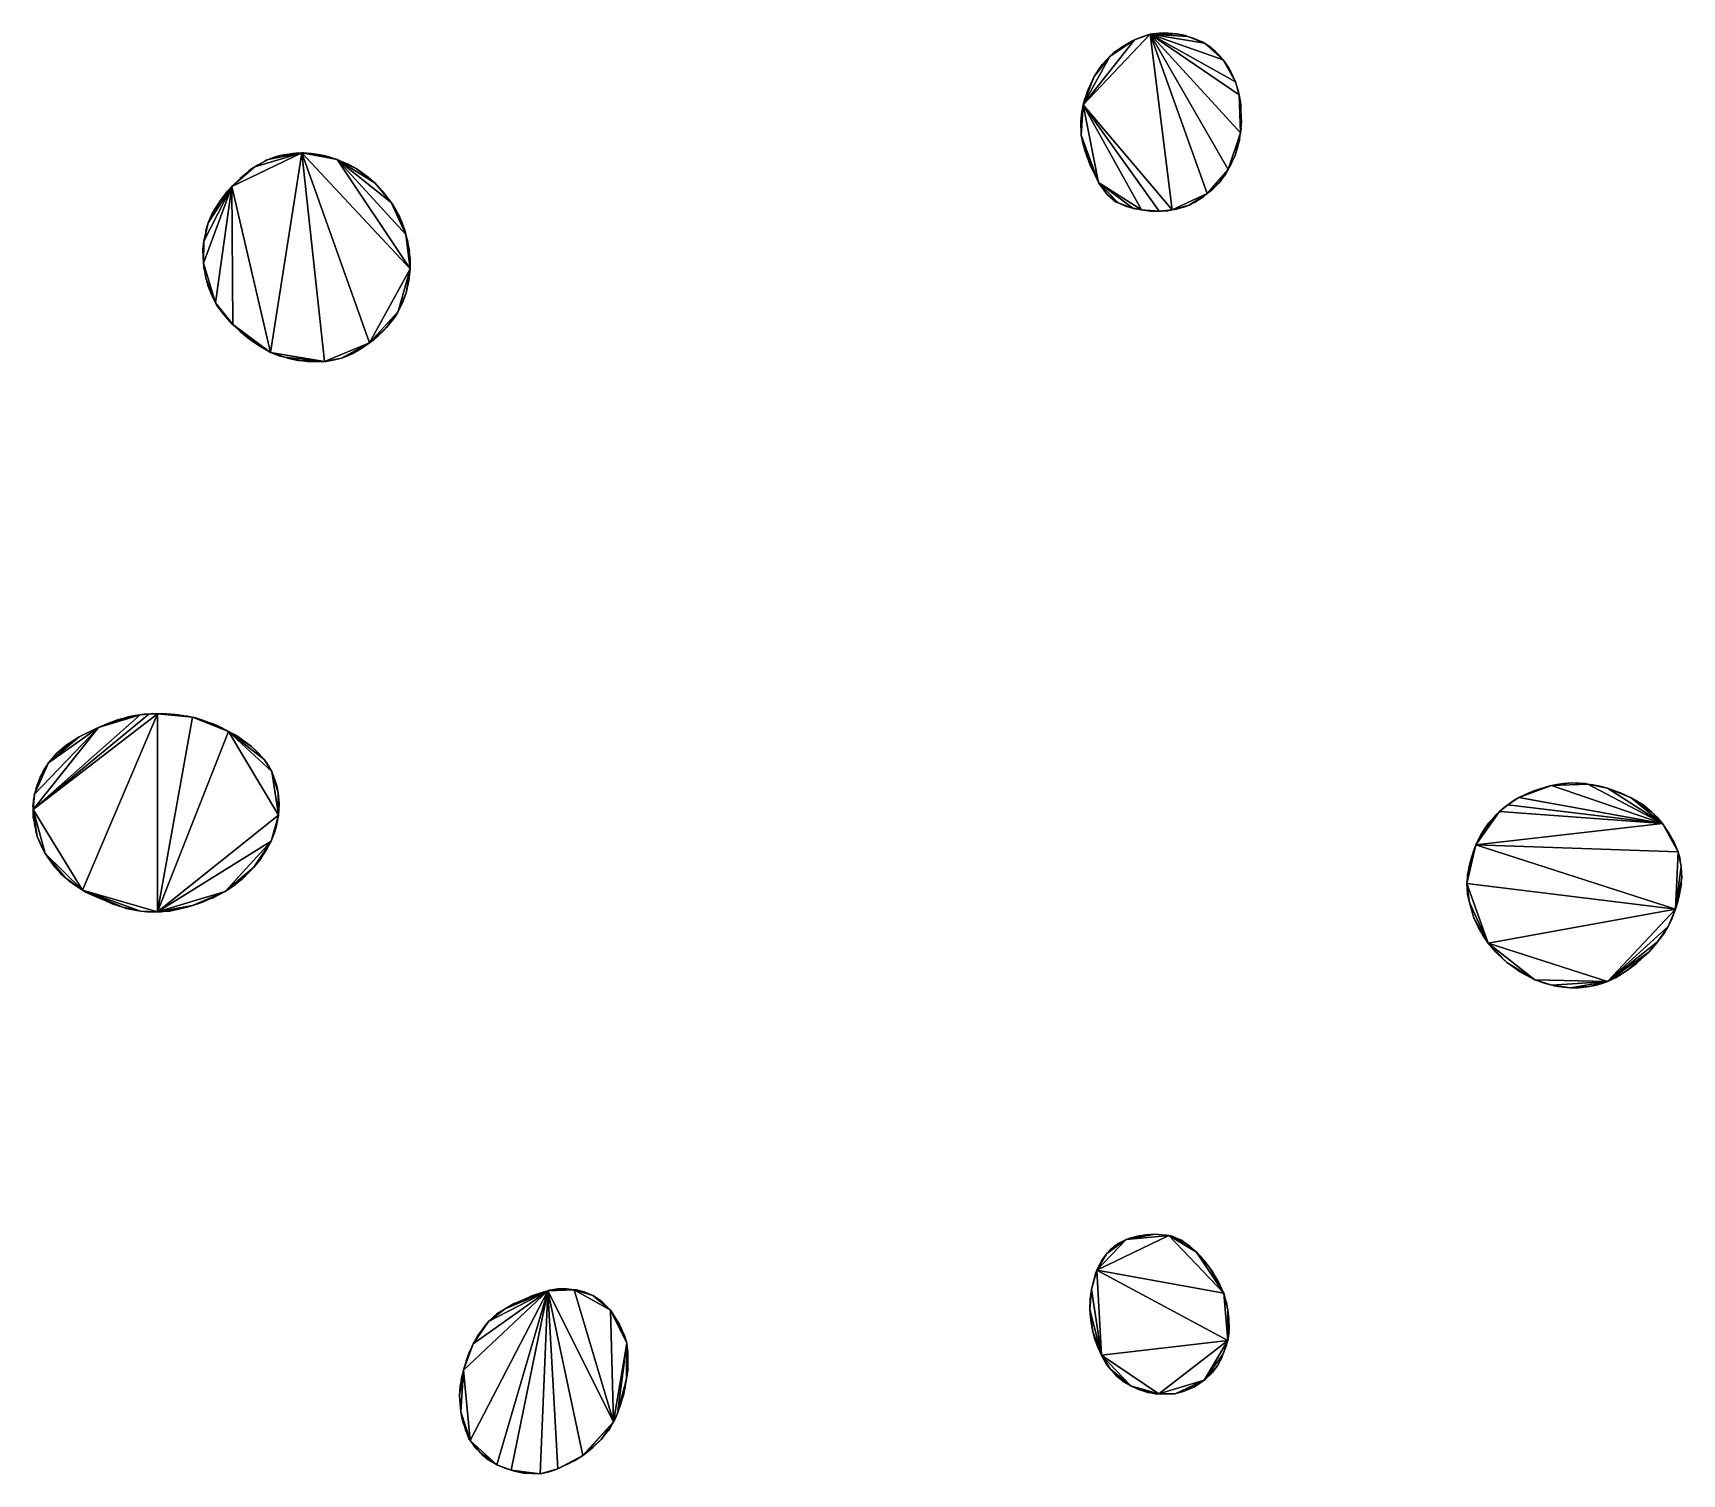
# Model space of a CAD drawing. Extents: x -68 to 80, y -63 to 66.
import ezdxf

# ---------------------------------------------------------------- set-up
doc = ezdxf.new("R2010")
doc.units = 0

msp = doc.modelspace()

# ---------------------------------------------------------------- linework, layer by layer
for points in [[(31.93, 65.78, 144), (30.5, 65.28, 144), (25.9, 59.44, 144)], [(31.93, 65.78, 144), (25.9, 59.44, 144), (33.91, 50.01, 144)], [(30.5, 65.28, 144), (28.31, 63.79, 144), (25.9, 59.44, 144)], [(30.5, 65.28, 144), (29.78, 64.86, 144), (28.31, 63.79, 144)], [(30.5, 65.28, 144), (30.32, 65.2, 144), (29.78, 64.86, 144)], [(31.93, 65.78, 144), (31.84, 65.76, 144), (30.5, 65.28, 144)], [(31.84, 65.76, 144), (31.12, 65.53, 144), (30.5, 65.28, 144)], [(31.93, 65.78, 144), (31.89, 65.77, 144), (31.84, 65.76, 144)], [(32.8, 65.89, 144), (32.72, 65.88, 144), (31.93, 65.78, 144)], [(34.28, 65.83, 144), (32.8, 65.89, 144), (31.93, 65.78, 144)], [(35.29, 65.59, 144), (34.28, 65.83, 144), (31.93, 65.78, 144)], [(36.8, 64.98, 144), (35.29, 65.59, 144), (31.93, 65.78, 144)], [(31.93, 65.78, 144), (33.91, 50.01, 144), (37.04, 51.48, 144)], [(38.47, 63.49, 144), (36.8, 64.98, 144), (31.93, 65.78, 144)], [(39.58, 61.5, 144), (38.47, 63.49, 144), (31.93, 65.78, 144)], [(31.93, 65.78, 144), (37.04, 51.48, 144), (38.93, 53.64, 144)], [(39.9, 60.34, 144), (39.58, 61.5, 144), (31.93, 65.78, 144)], [(31.93, 65.78, 144), (38.93, 53.64, 144), (40.04, 56.93, 144)], [(40.04, 56.93, 144), (39.9, 60.34, 144), (31.93, 65.78, 144)], [(34.28, 65.83, 144), (33.17, 65.9, 144), (32.8, 65.89, 144)], [(35.08, 65.66, 144), (34.3, 65.83, 144), (34.28, 65.83, 144)], [(35.29, 65.59, 144), (35.08, 65.66, 144), (34.28, 65.83, 144)], [(36.64, 65.07, 144), (35.78, 65.44, 144), (35.29, 65.59, 144)], [(36.8, 64.98, 144), (36.64, 65.07, 144), (35.29, 65.59, 144)], [(28.31, 63.79, 144), (26.89, 61.99, 144), (25.9, 59.44, 144)], [(28.31, 63.79, 144), (27.62, 63.07, 144), (26.89, 61.99, 144)], [(28.31, 63.79, 144), (27.99, 63.49, 144), (27.62, 63.07, 144)], [(29.78, 64.86, 144), (29.46, 64.67, 144), (28.31, 63.79, 144)], [(29.46, 64.67, 144), (28.67, 64.14, 144), (28.31, 63.79, 144)], [(37.74, 64.28, 144), (37.4, 64.58, 144), (36.8, 64.98, 144)], [(38.47, 63.49, 144), (37.74, 64.28, 144), (36.8, 64.98, 144)], [(38.47, 63.49, 144), (38.16, 63.86, 144), (37.74, 64.28, 144)], [(27.62, 63.07, 144), (27.16, 62.43, 144), (26.89, 61.99, 144)], [(39, 62.7, 144), (38.9, 62.88, 144), (38.47, 63.49, 144)], [(39.12, 62.46, 144), (39, 62.7, 144), (38.47, 63.49, 144)], [(39.58, 61.5, 144), (39.12, 62.46, 144), (38.47, 63.49, 144)], [(39.58, 61.5, 144), (39.4, 61.91, 144), (39.12, 62.46, 144)], [(26.89, 61.99, 144), (26.28, 60.67, 144), (25.9, 59.44, 144)], [(26.89, 61.99, 144), (26.33, 60.78, 144), (26.28, 60.67, 144)], [(39.85, 60.63, 144), (39.65, 61.29, 144), (39.58, 61.5, 144)], [(39.9, 60.34, 144), (39.85, 60.63, 144), (39.58, 61.5, 144)], [(25.9, 59.44, 144), (25.78, 58.81, 144), (25.71, 57.98, 144)], [(25.9, 59.44, 144), (25.71, 57.98, 144), (25.74, 56.72, 144)], [(25.9, 59.44, 144), (25.74, 56.72, 144), (27.28, 52.47, 144)], [(25.9, 59.44, 144), (25.83, 59.14, 144), (25.78, 58.81, 144)], [(26.28, 60.67, 144), (26.17, 60.3, 144), (25.9, 59.44, 144)], [(26.17, 60.3, 144), (26.07, 60.02, 144), (25.9, 59.44, 144)], [(26.07, 60.02, 144), (25.93, 59.55, 144), (25.9, 59.44, 144)], [(25.9, 59.44, 144), (27.28, 52.47, 144), (31.15, 50.02, 144)], [(25.9, 59.44, 144), (31.15, 50.02, 144), (32.73, 49.92, 144)], [(25.9, 59.44, 144), (32.73, 49.92, 144), (33.91, 50.01, 144)], [(26.28, 60.67, 144), (26.24, 60.52, 144), (26.17, 60.3, 144)], [(40.08, 59.31, 144), (39.98, 59.98, 144), (39.9, 60.34, 144)], [(40.13, 57.99, 144), (40.08, 59.31, 144), (39.9, 60.34, 144)], [(40.04, 56.93, 144), (40.13, 57.99, 144), (39.9, 60.34, 144)], [(25.71, 57.98, 144), (25.69, 57.52, 144), (25.72, 57.01, 144)], [(25.78, 58.81, 144), (25.7, 58.17, 144), (25.71, 57.98, 144)], [(25.71, 57.98, 144), (25.72, 57.01, 144), (25.74, 56.72, 144)], [(40.04, 56.93, 144), (40.1, 57.34, 144), (40.13, 57.99, 144)], [(25.72, 57.01, 144), (25.72, 56.87, 144), (25.74, 56.72, 144)], [(25.74, 56.72, 144), (25.8, 56.4, 144), (25.9, 55.95, 144)], [(25.74, 56.72, 144), (25.9, 55.95, 144), (25.91, 55.91, 144)], [(25.74, 56.72, 144), (25.91, 55.91, 144), (27.28, 52.47, 144)], [(38.93, 53.64, 144), (39.55, 54.9, 144), (40.04, 56.93, 144)], [(39.55, 54.9, 144), (39.97, 56.4, 144), (40.04, 56.93, 144)], [(39.55, 54.9, 144), (39.79, 55.62, 144), (39.97, 56.4, 144)], [(40.04, 56.93, 144), (40.08, 57.19, 144), (40.1, 57.34, 144)], [(-44.22, 55.13, 144), (-48.45, 53.89, 144), (-50.53, 52.12, 144)], [(-47.05, 37.23, 144), (-44.22, 55.13, 144), (-50.53, 52.12, 144)], [(-44.22, 55.13, 144), (-47.25, 54.54, 144), (-48.45, 53.89, 144)], [(-44.22, 55.13, 144), (-46.18, 54.89, 144), (-47.25, 54.54, 144)], [(-46.18, 54.89, 144), (-46.64, 54.77, 144), (-47.25, 54.54, 144)], [(-47.05, 37.23, 144), (-42.2, 36.4, 144), (-44.22, 55.13, 144)], [(-44.22, 55.13, 144), (-45.4, 55.01, 144), (-46.18, 54.89, 144)], [(-45.4, 55.01, 144), (-45.83, 54.97, 144), (-46.18, 54.89, 144)], [(-44.22, 55.13, 144), (-45.03, 55.08, 144), (-45.4, 55.01, 144)], [(-44.22, 55.13, 144), (-44.78, 55.1, 144), (-45.03, 55.08, 144)], [(-43.78, 55.11, 144), (-44.08, 55.13, 144), (-44.22, 55.13, 144)], [(-41.05, 54.53, 144), (-43.78, 55.11, 144), (-44.22, 55.13, 144)], [(-34.5, 44.73, 144), (-41.05, 54.53, 144), (-44.22, 55.13, 144)], [(-38.15, 38.09, 144), (-34.5, 44.73, 144), (-44.22, 55.13, 144)], [(-42.2, 36.4, 144), (-38.15, 38.09, 144), (-44.22, 55.13, 144)], [(-43.2, 55.04, 144), (-43.4, 55.08, 144), (-43.78, 55.11, 144)], [(-41.05, 54.53, 144), (-43.2, 55.04, 144), (-43.78, 55.11, 144)], [(-41.05, 54.53, 144), (-42.58, 54.96, 144), (-43.2, 55.04, 144)], [(-41.05, 54.53, 144), (-42.11, 54.86, 144), (-42.58, 54.96, 144)], [(-41.05, 54.53, 144), (-41.75, 54.76, 144), (-42.11, 54.86, 144)], [(25.9, 55.95, 144), (25.9, 55.93, 144), (25.91, 55.91, 144)], [(25.91, 55.91, 144), (26.01, 55.49, 144), (26.12, 55.17, 144)], [(25.91, 55.91, 144), (26.12, 55.17, 144), (26.22, 54.83, 144)], [(25.91, 55.91, 144), (26.22, 54.83, 144), (27.28, 52.47, 144)], [(26.22, 54.83, 144), (26.22, 54.82, 144), (26.22, 54.81, 144)], [(26.22, 54.83, 144), (26.22, 54.81, 144), (27.28, 52.47, 144)], [(26.22, 54.81, 144), (26.54, 53.98, 144), (27.28, 52.47, 144)], [(38.93, 53.64, 144), (39.5, 54.8, 144), (39.55, 54.9, 144)], [(38.93, 53.64, 144), (39.17, 54.02, 144), (39.5, 54.8, 144)], [(39.5, 54.8, 144), (39.52, 54.83, 144), (39.55, 54.9, 144)], [(-48.45, 53.89, 144), (-49.32, 53.22, 144), (-50.53, 52.12, 144)], [(-48.45, 53.89, 144), (-48.99, 53.53, 144), (-49.32, 53.22, 144)], [(-48.45, 53.89, 144), (-48.75, 53.7, 144), (-48.99, 53.53, 144)], [(-47.25, 54.54, 144), (-47.6, 54.37, 144), (-48.45, 53.89, 144)], [(-47.6, 54.37, 144), (-48.21, 54.04, 144), (-48.45, 53.89, 144)], [(-47.25, 54.54, 144), (-47.43, 54.47, 144), (-47.6, 54.37, 144)], [(-39.37, 53.73, 144), (-41.03, 54.52, 144), (-41.05, 54.53, 144)], [(-37.65, 52.41, 144), (-39.37, 53.73, 144), (-41.05, 54.53, 144)], [(-36.21, 50.69, 144), (-37.65, 52.41, 144), (-41.05, 54.53, 144)], [(-34.89, 47.81, 144), (-36.21, 50.69, 144), (-41.05, 54.53, 144)], [(-34.5, 44.73, 144), (-34.89, 47.81, 144), (-41.05, 54.53, 144)], [(-39.37, 53.73, 144), (-40.07, 54.13, 144), (-41.03, 54.52, 144)], [(-38.39, 53.06, 144), (-39.34, 53.71, 144), (-39.37, 53.73, 144)], [(-37.65, 52.41, 144), (-38.39, 53.06, 144), (-39.37, 53.73, 144)], [(37.04, 51.48, 144), (38.23, 52.6, 144), (38.93, 53.64, 144)], [(38.23, 52.6, 144), (38.74, 53.26, 144), (38.93, 53.64, 144)], [(-50.53, 52.12, 144), (-53.02, 47.22, 144), (-53.06, 45.23, 144)], [(-50.53, 52.12, 144), (-53.06, 45.23, 144), (-51.98, 41.67, 144)], [(-50.53, 52.12, 144), (-52.63, 48.87, 144), (-53.02, 47.22, 144)], [(-50.53, 52.12, 144), (-51.58, 50.83, 144), (-52.63, 48.87, 144)], [(-51.98, 41.67, 144), (-50.43, 39.73, 144), (-50.53, 52.12, 144)], [(-50.53, 52.12, 144), (-50.9, 51.69, 144), (-51.58, 50.83, 144)], [(-50.53, 52.12, 144), (-50.55, 52.1, 144), (-50.9, 51.69, 144)], [(-49.32, 53.22, 144), (-49.76, 52.84, 144), (-50.53, 52.12, 144)], [(-50.43, 39.73, 144), (-47.05, 37.23, 144), (-50.53, 52.12, 144)], [(-37.03, 51.73, 144), (-37.45, 52.2, 144), (-37.65, 52.41, 144)], [(-36.21, 50.69, 144), (-37.03, 51.73, 144), (-37.65, 52.41, 144)], [(27.28, 52.47, 144), (27.3, 52.44, 144), (27.32, 52.41, 144)], [(27.28, 52.47, 144), (27.32, 52.41, 144), (28.06, 51.4, 144)], [(27.28, 52.47, 144), (28.06, 51.4, 144), (29.05, 50.65, 144)], [(27.28, 52.47, 144), (29.05, 50.65, 144), (30.37, 50.16, 144)], [(27.28, 52.47, 144), (30.37, 50.16, 144), (31.15, 50.02, 144)], [(27.32, 52.41, 144), (27.83, 51.68, 144), (28.06, 51.4, 144)], [(37.04, 51.48, 144), (38.07, 52.43, 144), (38.23, 52.6, 144)], [(37.04, 51.48, 144), (37.57, 51.91, 144), (38.07, 52.43, 144)], [(37.04, 51.48, 144), (37.4, 51.77, 144), (37.57, 51.91, 144)], [(38.07, 52.43, 144), (38.14, 52.49, 144), (38.23, 52.6, 144)], [(-51.58, 50.83, 144), (-52.28, 49.7, 144), (-52.63, 48.87, 144)], [(-51.58, 50.83, 144), (-52.02, 50.16, 144), (-52.28, 49.7, 144)], [(-50.9, 51.69, 144), (-51.22, 51.29, 144), (-51.58, 50.83, 144)], [(-36.21, 50.69, 144), (-36.64, 51.26, 144), (-37.03, 51.73, 144)], [(-36.08, 50.49, 144), (-36.12, 50.56, 144), (-36.21, 50.69, 144)], [(-35.46, 49.44, 144), (-36.08, 50.49, 144), (-36.21, 50.69, 144)], [(-34.89, 47.81, 144), (-35.46, 49.44, 144), (-36.21, 50.69, 144)], [(-35.46, 49.44, 144), (-35.8, 50.05, 144), (-36.08, 50.49, 144)], [(28.06, 51.4, 144), (28.64, 50.9, 144), (28.82, 50.75, 144)], [(28.06, 51.4, 144), (28.82, 50.75, 144), (29.05, 50.65, 144)], [(29.05, 50.65, 144), (29.59, 50.41, 144), (29.81, 50.33, 144)], [(29.05, 50.65, 144), (29.81, 50.33, 144), (30.37, 50.16, 144)], [(33.91, 50.01, 144), (35.42, 50.44, 144), (37.04, 51.48, 144)], [(33.91, 50.01, 144), (34.46, 50.13, 144), (35.42, 50.44, 144)], [(34.46, 50.13, 144), (35.12, 50.31, 144), (35.42, 50.44, 144)], [(35.42, 50.44, 144), (36.32, 50.96, 144), (37.04, 51.48, 144)], [(35.42, 50.44, 144), (35.92, 50.7, 144), (36.32, 50.96, 144)], [(36.32, 50.96, 144), (36.73, 51.22, 144), (37.04, 51.48, 144)], [(-52.63, 48.87, 144), (-53.01, 47.27, 144), (-53.02, 47.22, 144)], [(-52.63, 48.87, 144), (-52.84, 48.21, 144), (-53.01, 47.27, 144)], [(-52.63, 48.87, 144), (-52.78, 48.42, 144), (-52.84, 48.21, 144)], [(-52.28, 49.7, 144), (-52.44, 49.37, 144), (-52.63, 48.87, 144)], [(-34.99, 48.21, 144), (-35.23, 48.88, 144), (-35.46, 49.44, 144)], [(-34.89, 47.81, 144), (-34.99, 48.21, 144), (-35.46, 49.44, 144)], [(30.37, 50.16, 144), (30.39, 50.15, 144), (31.05, 50.04, 144)], [(30.37, 50.16, 144), (31.05, 50.04, 144), (31.15, 50.02, 144)], [(31.15, 50.02, 144), (31.72, 49.94, 144), (31.94, 49.92, 144)], [(31.15, 50.02, 144), (31.94, 49.92, 144), (32.43, 49.91, 144)], [(31.15, 50.02, 144), (32.43, 49.91, 144), (32.73, 49.92, 144)], [(32.73, 49.92, 144), (33.52, 49.94, 144), (33.91, 50.01, 144)], [(32.73, 49.92, 144), (32.95, 49.92, 144), (33.52, 49.94, 144)], [(33.91, 50.01, 144), (34.32, 50.09, 144), (34.46, 50.13, 144)], [(-34.89, 47.81, 144), (-34.95, 48.07, 144), (-34.99, 48.21, 144)], [(-34.57, 46.35, 144), (-34.72, 47.27, 144), (-34.89, 47.81, 144)], [(-34.51, 45.66, 144), (-34.57, 46.35, 144), (-34.89, 47.81, 144)], [(-34.5, 45.53, 144), (-34.51, 45.66, 144), (-34.89, 47.81, 144)], [(-34.5, 44.73, 144), (-34.5, 45.53, 144), (-34.89, 47.81, 144)], [(-53.02, 47.22, 144), (-53.09, 46.65, 144), (-53.11, 46.46, 144)], [(-53.02, 47.22, 144), (-53.11, 46.46, 144), (-53.06, 45.23, 144)], [(-53.11, 46.46, 144), (-53.1, 45.92, 144), (-53.06, 45.23, 144)], [(-53.01, 47.27, 144), (-53.02, 47.24, 144), (-53.02, 47.22, 144)], [(-53.06, 45.23, 144), (-53.05, 44.86, 144), (-52.89, 44.11, 144)], [(-53.06, 45.23, 144), (-52.89, 44.11, 144), (-52.85, 43.9, 144)], [(-53.06, 45.23, 144), (-52.85, 43.9, 144), (-51.98, 41.67, 144)], [(-38.15, 38.09, 144), (-35.58, 40.91, 144), (-34.5, 44.73, 144)], [(-35.58, 40.91, 144), (-34.88, 42.59, 144), (-34.5, 44.73, 144)], [(-34.88, 42.59, 144), (-34.64, 43.69, 144), (-34.5, 44.73, 144)], [(-34.64, 43.69, 144), (-34.59, 44.05, 144), (-34.5, 44.73, 144)], [(-34.5, 45.53, 144), (-34.51, 45.63, 144), (-34.51, 45.66, 144)], [(-34.5, 44.73, 144), (-34.49, 44.85, 144), (-34.5, 45.53, 144)], [(-52.89, 44.11, 144), (-52.88, 44.05, 144), (-52.85, 43.9, 144)], [(-52.85, 43.9, 144), (-52.69, 43.25, 144), (-52.56, 42.94, 144)], [(-52.85, 43.9, 144), (-52.56, 42.94, 144), (-51.98, 41.67, 144)], [(-52.56, 42.94, 144), (-52.37, 42.44, 144), (-51.98, 41.67, 144)], [(-34.88, 42.59, 144), (-34.72, 43.25, 144), (-34.64, 43.69, 144)], [(-51.98, 41.67, 144), (-51.96, 41.63, 144), (-51.88, 41.5, 144)], [(-51.98, 41.67, 144), (-51.88, 41.5, 144), (-51.38, 40.8, 144)], [(-51.98, 41.67, 144), (-51.38, 40.8, 144), (-50.43, 39.73, 144)], [(-51.88, 41.5, 144), (-51.55, 41.01, 144), (-51.38, 40.8, 144)], [(-35.58, 40.91, 144), (-35.16, 41.76, 144), (-34.88, 42.59, 144)], [(-35.58, 40.91, 144), (-35.2, 41.69, 144), (-35.16, 41.76, 144)], [(-35.16, 41.76, 144), (-34.92, 42.43, 144), (-34.88, 42.59, 144)], [(-51.38, 40.8, 144), (-50.55, 39.84, 144), (-50.51, 39.8, 144)], [(-51.38, 40.8, 144), (-50.51, 39.8, 144), (-50.43, 39.73, 144)], [(-38.15, 38.09, 144), (-36.62, 39.46, 144), (-35.58, 40.91, 144)], [(-36.62, 39.46, 144), (-35.89, 40.4, 144), (-35.58, 40.91, 144)], [(-36.62, 39.46, 144), (-36.12, 40.07, 144), (-35.89, 40.4, 144)], [(-35.89, 40.4, 144), (-35.62, 40.83, 144), (-35.58, 40.91, 144)], [(-50.51, 39.8, 144), (-50.49, 39.77, 144), (-50.43, 39.73, 144)], [(-50.43, 39.73, 144), (-49.76, 39.1, 144), (-48.93, 38.41, 144)], [(-50.43, 39.73, 144), (-48.93, 38.41, 144), (-47.05, 37.23, 144)], [(-38.15, 38.09, 144), (-37.38, 38.71, 144), (-36.62, 39.46, 144)], [(-38.15, 38.09, 144), (-37.75, 38.4, 144), (-37.38, 38.71, 144)], [(-37.38, 38.71, 144), (-36.85, 39.22, 144), (-36.62, 39.46, 144)], [(-48.93, 38.41, 144), (-48.85, 38.34, 144), (-48.73, 38.27, 144)], [(-48.93, 38.41, 144), (-48.73, 38.27, 144), (-47.05, 37.23, 144)], [(-48.73, 38.27, 144), (-47.83, 37.66, 144), (-47.05, 37.23, 144)], [(-47.83, 37.66, 144), (-47.08, 37.24, 144), (-47.05, 37.23, 144)], [(-47.05, 37.23, 144), (-47.03, 37.22, 144), (-45.75, 36.79, 144)], [(-47.05, 37.23, 144), (-45.75, 36.79, 144), (-42.2, 36.4, 144)], [(-47.03, 37.22, 144), (-46.22, 36.9, 144), (-45.75, 36.79, 144)], [(-42.2, 36.4, 144), (-40.67, 36.72, 144), (-38.15, 38.09, 144)], [(-40.67, 36.72, 144), (-40.12, 36.91, 144), (-38.15, 38.09, 144)], [(-40.12, 36.91, 144), (-39.16, 37.43, 144), (-38.15, 38.09, 144)], [(-40.12, 36.91, 144), (-39.71, 37.1, 144), (-39.16, 37.43, 144)], [(-39.16, 37.43, 144), (-39.01, 37.51, 144), (-38.15, 38.09, 144)], [(-39.01, 37.51, 144), (-38.85, 37.61, 144), (-38.15, 38.09, 144)], [(-45.75, 36.79, 144), (-45.41, 36.69, 144), (-44.42, 36.5, 144)], [(-45.75, 36.79, 144), (-44.42, 36.5, 144), (-42.2, 36.4, 144)], [(-45.41, 36.69, 144), (-44.56, 36.51, 144), (-44.42, 36.5, 144)], [(-44.42, 36.5, 144), (-43.74, 36.41, 144), (-43.22, 36.4, 144)], [(-44.42, 36.5, 144), (-43.22, 36.4, 144), (-42.2, 36.4, 144)], [(-43.22, 36.4, 144), (-42.92, 36.38, 144), (-42.2, 36.4, 144)], [(-42.2, 36.4, 144), (-42.07, 36.41, 144), (-40.67, 36.72, 144)], [(-42.2, 36.4, 144), (-42.11, 36.4, 144), (-42.07, 36.41, 144)], [(-42.07, 36.41, 144), (-41.3, 36.55, 144), (-40.67, 36.72, 144)], [(-40.67, 36.72, 144), (-40.5, 36.76, 144), (-40.12, 36.91, 144)], [(-57.18, 4.8, 144), (-57.96, 4.77, 144), (-68.36, -3.78, 144)], [(-57.18, 4.8, 144), (-68.36, -3.78, 144), (-63.93, -11.04, 144)], [(-57.96, 4.77, 144), (-58.74, 4.69, 144), (-68.36, -3.78, 144)], [(-58.74, 4.69, 144), (-62.49, 3.57, 144), (-68.36, -3.78, 144)], [(-57.18, 4.8, 144), (-63.93, -11.04, 144), (-57.2, -12.99, 144)], [(-58.74, 4.69, 144), (-59.21, 4.64, 144), (-62.49, 3.57, 144)], [(-59.21, 4.64, 144), (-60.3, 4.37, 144), (-62.49, 3.57, 144)], [(-59.21, 4.64, 144), (-59.69, 4.56, 144), (-60.3, 4.37, 144)], [(-57.96, 4.77, 144), (-58.43, 4.75, 144), (-58.74, 4.69, 144)], [(-57.18, 4.8, 144), (-57.65, 4.81, 144), (-57.96, 4.77, 144)], [(-54.05, 4.48, 144), (-57.18, 4.8, 144), (-57.2, -12.99, 144)], [(-50.81, 3.22, 144), (-54.05, 4.48, 144), (-57.2, -12.99, 144)], [(-56.39, 4.78, 144), (-56.87, 4.82, 144), (-57.18, 4.8, 144)], [(-55.61, 4.72, 144), (-56.39, 4.78, 144), (-57.18, 4.8, 144)], [(-54.05, 4.48, 144), (-55.61, 4.72, 144), (-57.18, 4.8, 144)], [(-55.61, 4.72, 144), (-56.09, 4.77, 144), (-56.39, 4.78, 144)], [(-54.83, 4.62, 144), (-55.31, 4.71, 144), (-55.61, 4.72, 144)], [(-54.05, 4.48, 144), (-54.83, 4.62, 144), (-55.61, 4.72, 144)], [(-54.05, 4.48, 144), (-54.53, 4.58, 144), (-54.83, 4.62, 144)], [(-53.51, 4.35, 144), (-53.75, 4.44, 144), (-54.05, 4.48, 144)], [(-53.07, 4.19, 144), (-53.51, 4.35, 144), (-54.05, 4.48, 144)], [(-52.59, 4.02, 144), (-53.07, 4.19, 144), (-54.05, 4.48, 144)], [(-51.43, 3.55, 144), (-52.59, 4.02, 144), (-54.05, 4.48, 144)], [(-50.81, 3.22, 144), (-51.43, 3.55, 144), (-54.05, 4.48, 144)], [(-62.49, 3.57, 144), (-68.22, -2.43, 144), (-68.36, -3.78, 144)], [(-62.49, 3.57, 144), (-66.98, 0.4, 144), (-68.22, -2.43, 144)], [(-62.49, 3.57, 144), (-64.21, 2.73, 144), (-66.98, 0.4, 144)], [(-62.49, 3.57, 144), (-62.63, 3.51, 144), (-64.21, 2.73, 144)], [(-60.3, 4.37, 144), (-60.77, 4.24, 144), (-62.49, 3.57, 144)], [(-60.77, 4.24, 144), (-61.79, 3.87, 144), (-62.49, 3.57, 144)], [(-50.81, 3.22, 144), (-57.2, -12.99, 144), (-46.32, -4.3, 144)], [(-53.07, 4.19, 144), (-53.3, 4.29, 144), (-53.51, 4.35, 144)], [(-51.88, 3.77, 144), (-52.19, 3.89, 144), (-52.59, 4.02, 144)], [(-51.43, 3.55, 144), (-51.88, 3.77, 144), (-52.59, 4.02, 144)], [(-50.81, 3.22, 144), (-51.32, 3.49, 144), (-51.43, 3.55, 144)], [(-49.97, 2.75, 144), (-50.29, 2.94, 144), (-50.81, 3.22, 144)], [(-48.76, 1.85, 144), (-49.97, 2.75, 144), (-50.81, 3.22, 144)], [(-47.62, 0.69, 144), (-48.76, 1.85, 144), (-50.81, 3.22, 144)], [(-46.94, -0.39, 144), (-47.62, 0.69, 144), (-50.81, 3.22, 144)], [(-46.32, -4.3, 144), (-46.94, -0.39, 144), (-50.81, 3.22, 144)], [(-64.21, 2.73, 144), (-66.23, 1.26, 144), (-66.98, 0.4, 144)], [(-64.21, 2.73, 144), (-65.41, 1.95, 144), (-66.23, 1.26, 144)], [(-48.76, 1.85, 144), (-49.7, 2.56, 144), (-49.97, 2.75, 144)], [(-48.02, 1.18, 144), (-48.26, 1.4, 144), (-48.76, 1.85, 144)], [(-47.62, 0.69, 144), (-48.02, 1.18, 144), (-48.76, 1.85, 144)], [(-66.98, 0.4, 144), (-67.72, -0.9, 144), (-68.22, -2.43, 144)], [(-66.98, 0.4, 144), (-67.46, -0.36, 144), (-67.72, -0.9, 144)], [(-66.98, 0.4, 144), (-67.19, 0.08, 144), (-67.46, -0.36, 144)], [(-66.23, 1.26, 144), (-66.33, 1.17, 144), (-66.98, 0.4, 144)], [(-47.19, 0.08, 144), (-47.36, 0.39, 144), (-47.62, 0.69, 144)], [(-46.94, -0.39, 144), (-47.19, 0.08, 144), (-47.62, 0.69, 144)], [(-67.72, -0.9, 144), (-68.1, -1.95, 144), (-68.22, -2.43, 144)], [(-67.72, -0.9, 144), (-68, -1.63, 144), (-68.1, -1.95, 144)], [(-67.46, -0.36, 144), (-67.61, -0.66, 144), (-67.72, -0.9, 144)], [(-46.48, -1.68, 144), (-46.62, -1.17, 144), (-46.94, -0.39, 144)], [(-46.35, -2.3, 144), (-46.48, -1.68, 144), (-46.94, -0.39, 144)], [(-46.32, -4.3, 144), (-46.35, -2.3, 144), (-46.94, -0.39, 144)], [(69.72, -1.41, 144), (68.83, -1.49, 144), (67.94, -1.64, 144)], [(71.2, -1.51, 144), (69.72, -1.41, 144), (67.94, -1.64, 144)], [(69.72, -1.41, 144), (69.07, -1.45, 144), (68.83, -1.49, 144)], [(70.41, -1.43, 144), (70.34, -1.42, 144), (69.72, -1.41, 144)], [(71.2, -1.51, 144), (70.41, -1.43, 144), (69.72, -1.41, 144)], [(71.2, -1.51, 144), (71, -1.47, 144), (70.41, -1.43, 144)], [(-68.22, -2.43, 144), (-68.31, -3, 144), (-68.37, -3.52, 144)], [(-68.22, -2.43, 144), (-68.37, -3.52, 144), (-68.36, -3.78, 144)], [(-68.22, -2.43, 144), (-68.29, -2.73, 144), (-68.31, -3, 144)], [(-46.35, -2.3, 144), (-46.42, -1.95, 144), (-46.48, -1.68, 144)], [(-46.28, -3.28, 144), (-46.29, -2.73, 144), (-46.35, -2.3, 144)], [(-46.32, -4.3, 144), (-46.28, -3.28, 144), (-46.35, -2.3, 144)], [(65.01, -2.73, 144), (64.88, -2.81, 144), (64.04, -3.37, 144)], [(65.01, -2.73, 144), (64.04, -3.37, 144), (77.9, -5.05, 144)], [(64.88, -2.81, 144), (64.57, -2.98, 144), (64.04, -3.37, 144)], [(67.94, -1.64, 144), (66.46, -2.09, 144), (65.01, -2.73, 144)], [(67.94, -1.64, 144), (65.01, -2.73, 144), (77.9, -5.05, 144)], [(66.46, -2.09, 144), (65.86, -2.33, 144), (65.01, -2.73, 144)], [(67.94, -1.64, 144), (67.79, -1.68, 144), (66.46, -2.09, 144)], [(68.83, -1.49, 144), (68.43, -1.54, 144), (67.94, -1.64, 144)], [(77.9, -5.05, 144), (71.2, -1.51, 144), (67.94, -1.64, 144)], [(71.98, -1.65, 144), (71.65, -1.58, 144), (71.2, -1.51, 144)], [(72.98, -1.89, 144), (71.98, -1.65, 144), (71.2, -1.51, 144)], [(77.9, -5.05, 144), (72.98, -1.89, 144), (71.2, -1.51, 144)], [(72.98, -1.89, 144), (72.29, -1.71, 144), (71.98, -1.65, 144)], [(73.78, -2.18, 144), (73.13, -1.93, 144), (72.98, -1.89, 144)], [(75.11, -2.74, 144), (73.78, -2.18, 144), (72.98, -1.89, 144)], [(77.9, -5.05, 144), (75.11, -2.74, 144), (72.98, -1.89, 144)], [(75.11, -2.74, 144), (74.13, -2.31, 144), (73.78, -2.18, 144)], [(75.11, -2.74, 144), (74.22, -2.35, 144), (74.13, -2.31, 144)], [(76.18, -3.39, 144), (75.53, -2.98, 144), (75.11, -2.74, 144)], [(76.94, -4.03, 144), (76.18, -3.39, 144), (75.11, -2.74, 144)], [(77.9, -5.05, 144), (76.94, -4.03, 144), (75.11, -2.74, 144)], [(-68.36, -3.78, 144), (-68.37, -4.3, 144), (-68.34, -4.57, 144)], [(-68.36, -3.78, 144), (-68.34, -4.57, 144), (-68.23, -5.09, 144)], [(-68.36, -3.78, 144), (-68.23, -5.09, 144), (-67.98, -6.21, 144)], [(-68.36, -3.78, 144), (-67.98, -6.21, 144), (-67.27, -7.74, 144)], [(-68.36, -3.78, 144), (-67.27, -7.74, 144), (-63.93, -11.04, 144)], [(-57.2, -12.99, 144), (-47, -6.64, 144), (-46.32, -4.3, 144)], [(-47, -6.64, 144), (-46.51, -5.24, 144), (-46.32, -4.3, 144)], [(-46.51, -5.24, 144), (-46.46, -5.08, 144), (-46.32, -4.3, 144)], [(-46.32, -4.3, 144), (-46.27, -3.52, 144), (-46.28, -3.28, 144)], [(63.28, -3.97, 144), (62.89, -4.36, 144), (61.16, -6.97, 144)], [(63.28, -3.97, 144), (61.16, -6.97, 144), (77.9, -5.05, 144)], [(62.89, -4.36, 144), (62.43, -4.88, 144), (61.16, -6.97, 144)], [(62.89, -4.36, 144), (62.56, -4.72, 144), (62.43, -4.88, 144)], [(63.28, -3.97, 144), (62.95, -4.28, 144), (62.89, -4.36, 144)], [(64.04, -3.37, 144), (63.86, -3.49, 144), (63.28, -3.97, 144)], [(64.04, -3.37, 144), (63.28, -3.97, 144), (77.9, -5.05, 144)], [(63.86, -3.49, 144), (63.29, -3.96, 144), (63.28, -3.97, 144)], [(76.94, -4.03, 144), (76.33, -3.49, 144), (76.18, -3.39, 144)], [(77.42, -4.48, 144), (77.22, -4.28, 144), (76.94, -4.03, 144)], [(77.9, -5.05, 144), (77.42, -4.48, 144), (76.94, -4.03, 144)], [(-68.23, -5.09, 144), (-68.1, -5.86, 144), (-67.98, -6.21, 144)], [(-47, -6.64, 144), (-46.55, -5.4, 144), (-46.51, -5.24, 144)], [(-47, -6.64, 144), (-46.65, -5.86, 144), (-46.55, -5.4, 144)], [(62.43, -4.88, 144), (61.95, -5.51, 144), (61.16, -6.97, 144)], [(61.16, -6.97, 144), (79.31, -7.58, 144), (77.9, -5.05, 144)], [(61.95, -5.51, 144), (61.57, -6.13, 144), (61.16, -6.97, 144)], [(61.95, -5.51, 144), (61.72, -5.82, 144), (61.57, -6.13, 144)], [(62.43, -4.88, 144), (62.29, -5.03, 144), (61.95, -5.51, 144)], [(62.29, -5.03, 144), (62.05, -5.34, 144), (61.95, -5.51, 144)], [(77.9, -5.05, 144), (77.73, -4.84, 144), (77.42, -4.48, 144)], [(78.66, -6.22, 144), (78.44, -5.82, 144), (77.9, -5.05, 144)], [(79.31, -7.58, 144), (78.66, -6.22, 144), (77.9, -5.05, 144)], [(-67.98, -6.21, 144), (-67.8, -6.64, 144), (-67.57, -7.17, 144)], [(-67.98, -6.21, 144), (-67.57, -7.17, 144), (-67.27, -7.74, 144)], [(-67.57, -7.17, 144), (-67.44, -7.45, 144), (-67.27, -7.74, 144)], [(-57.2, -12.99, 144), (-51.13, -11.14, 144), (-47, -6.64, 144)], [(-51.13, -11.14, 144), (-48.54, -8.98, 144), (-47, -6.64, 144)], [(-48.54, -8.98, 144), (-47.56, -7.66, 144), (-47, -6.64, 144)], [(-47.56, -7.66, 144), (-47.37, -7.39, 144), (-47, -6.64, 144)], [(61.16, -6.97, 144), (60.91, -7.61, 144), (60.36, -10.44, 144)], [(61.16, -6.97, 144), (60.36, -10.44, 144), (79.09, -12.74, 144)], [(61.16, -6.97, 144), (60.98, -7.37, 144), (60.91, -7.61, 144)], [(61.57, -6.13, 144), (61.3, -6.6, 144), (61.16, -6.97, 144)], [(61.16, -6.97, 144), (79.09, -12.74, 144), (79.31, -7.58, 144)], [(79.31, -7.58, 144), (78.87, -6.56, 144), (78.66, -6.22, 144)], [(79.31, -7.58, 144), (79.24, -7.36, 144), (78.87, -6.56, 144)], [(-67.27, -7.74, 144), (-66.5, -8.87, 144), (-66.42, -8.98, 144)], [(-67.27, -7.74, 144), (-66.42, -8.98, 144), (-65.45, -9.94, 144)], [(-67.27, -7.74, 144), (-65.45, -9.94, 144), (-63.93, -11.04, 144)], [(-48.54, -8.98, 144), (-47.89, -8.2, 144), (-47.56, -7.66, 144)], [(-48.54, -8.98, 144), (-48.28, -8.67, 144), (-47.89, -8.2, 144)], [(60.91, -7.61, 144), (60.62, -8.63, 144), (60.36, -10.44, 144)], [(60.62, -8.63, 144), (60.55, -8.85, 144), (60.36, -10.44, 144)], [(60.55, -8.85, 144), (60.39, -9.67, 144), (60.36, -10.44, 144)], [(60.91, -7.61, 144), (60.73, -8.13, 144), (60.62, -8.63, 144)], [(79.09, -12.74, 144), (79.6, -8.9, 144), (79.31, -7.58, 144)], [(79.6, -8.9, 144), (79.5, -8.13, 144), (79.31, -7.58, 144)], [(-66.42, -8.98, 144), (-65.9, -9.54, 144), (-65.45, -9.94, 144)], [(-65.45, -9.94, 144), (-65.15, -10.21, 144), (-64.85, -10.41, 144)], [(-65.45, -9.94, 144), (-64.85, -10.41, 144), (-63.93, -11.04, 144)], [(-51.13, -11.14, 144), (-49.88, -10.25, 144), (-48.54, -8.98, 144)], [(-51.13, -11.14, 144), (-50.36, -10.65, 144), (-49.88, -10.25, 144)], [(-50.36, -10.65, 144), (-50.17, -10.51, 144), (-49.88, -10.25, 144)], [(-49.88, -10.25, 144), (-49.3, -9.76, 144), (-48.54, -8.98, 144)], [(-49.88, -10.25, 144), (-49.53, -9.98, 144), (-49.3, -9.76, 144)], [(-49.3, -9.76, 144), (-48.84, -9.29, 144), (-48.54, -8.98, 144)], [(79.09, -12.74, 144), (79.64, -9.95, 144), (79.6, -8.9, 144)], [(79.09, -12.74, 144), (79.62, -10.44, 144), (79.64, -9.95, 144)], [(79.64, -9.95, 144), (79.66, -9.67, 144), (79.6, -8.9, 144)], [(-64.85, -10.41, 144), (-64.67, -10.54, 144), (-63.93, -11.04, 144)], [(-63.93, -11.04, 144), (-63.63, -11.22, 144), (-63.33, -11.37, 144)], [(-63.93, -11.04, 144), (-63.33, -11.37, 144), (-61.84, -12, 144)], [(-63.93, -11.04, 144), (-61.84, -12, 144), (-60.31, -12.56, 144)], [(-63.93, -11.04, 144), (-60.31, -12.56, 144), (-58.71, -12.92, 144)], [(-63.93, -11.04, 144), (-58.71, -12.92, 144), (-57.2, -12.99, 144)], [(-63.33, -11.37, 144), (-62.29, -11.82, 144), (-61.84, -12, 144)], [(-57.2, -12.99, 144), (-54.05, -12.41, 144), (-51.13, -11.14, 144)], [(-54.05, -12.41, 144), (-52.49, -11.82, 144), (-51.13, -11.14, 144)], [(-54.05, -12.41, 144), (-53.3, -12.16, 144), (-52.49, -11.82, 144)], [(-53.3, -12.16, 144), (-53, -12.05, 144), (-52.49, -11.82, 144)], [(-52.49, -11.82, 144), (-51.86, -11.55, 144), (-51.13, -11.14, 144)], [(-52.49, -11.82, 144), (-52.19, -11.71, 144), (-51.86, -11.55, 144)], [(-51.86, -11.55, 144), (-51.42, -11.31, 144), (-51.13, -11.14, 144)], [(-51.13, -11.14, 144), (-50.63, -10.83, 144), (-50.36, -10.65, 144)], [(60.36, -10.44, 144), (60.38, -11.2, 144), (60.41, -11.4, 144)], [(60.36, -10.44, 144), (60.41, -11.4, 144), (60.58, -12.14, 144)], [(60.36, -10.44, 144), (60.58, -12.14, 144), (62.25, -15.8, 144)], [(60.36, -10.44, 144), (62.25, -15.8, 144), (79.09, -12.74, 144)], [(60.41, -11.4, 144), (60.52, -11.97, 144), (60.58, -12.14, 144)], [(79.09, -12.74, 144), (79.37, -11.69, 144), (79.62, -10.44, 144)], [(79.09, -12.74, 144), (79.32, -11.97, 144), (79.37, -11.69, 144)], [(79.37, -11.69, 144), (79.56, -10.84, 144), (79.62, -10.44, 144)], [(-61.84, -12, 144), (-61.25, -12.26, 144), (-60.77, -12.42, 144)], [(-61.84, -12, 144), (-60.77, -12.42, 144), (-60.31, -12.56, 144)], [(-60.31, -12.56, 144), (-59.99, -12.67, 144), (-59.67, -12.75, 144)], [(-60.31, -12.56, 144), (-59.67, -12.75, 144), (-58.71, -12.92, 144)], [(-58.71, -12.92, 144), (-58.43, -12.96, 144), (-58.15, -12.97, 144)], [(-58.71, -12.92, 144), (-58.15, -12.97, 144), (-57.2, -12.99, 144)], [(-58.15, -12.97, 144), (-57.65, -13, 144), (-57.2, -12.99, 144)], [(-57.2, -12.99, 144), (-55.61, -12.8, 144), (-54.05, -12.41, 144)], [(-57.2, -12.99, 144), (-56.44, -12.93, 144), (-55.61, -12.8, 144)], [(-57.2, -12.99, 144), (-56.87, -12.98, 144), (-56.44, -12.93, 144)], [(-56.44, -12.93, 144), (-56.09, -12.91, 144), (-55.61, -12.8, 144)], [(-55.61, -12.8, 144), (-54.83, -12.61, 144), (-54.05, -12.41, 144)], [(-55.61, -12.8, 144), (-55.31, -12.75, 144), (-54.83, -12.61, 144)], [(-54.83, -12.61, 144), (-54.53, -12.55, 144), (-54.05, -12.41, 144)], [(-54.05, -12.41, 144), (-53.75, -12.33, 144), (-53.3, -12.16, 144)], [(60.58, -12.14, 144), (60.73, -12.74, 144), (60.99, -13.51, 144)], [(60.58, -12.14, 144), (60.99, -13.51, 144), (62.25, -15.8, 144)], [(62.25, -15.8, 144), (72.98, -19.22, 144), (79.09, -12.74, 144)], [(72.98, -19.22, 144), (78.42, -14.28, 144), (79.09, -12.74, 144)], [(78.42, -14.28, 144), (78.77, -13.54, 144), (79.09, -12.74, 144)], [(78.77, -13.54, 144), (78.98, -13.04, 144), (79.09, -12.74, 144)], [(79.09, -12.74, 144), (79.17, -12.53, 144), (79.32, -11.97, 144)], [(60.99, -13.51, 144), (61.36, -14.33, 144), (61.43, -14.46, 144)], [(60.99, -13.51, 144), (61.43, -14.46, 144), (62.25, -15.8, 144)], [(61.43, -14.46, 144), (61.74, -15.05, 144), (62.25, -15.8, 144)], [(72.98, -19.22, 144), (77.46, -15.68, 144), (78.42, -14.28, 144)], [(77.46, -15.68, 144), (78.11, -14.82, 144), (78.42, -14.28, 144)], [(78.42, -14.28, 144), (78.49, -14.14, 144), (78.77, -13.54, 144)], [(61.74, -15.05, 144), (61.85, -15.22, 144), (62.25, -15.8, 144)], [(62.25, -15.8, 144), (62.65, -16.28, 144), (62.94, -16.59, 144)], [(62.25, -15.8, 144), (62.94, -16.59, 144), (63.94, -17.52, 144)], [(62.25, -15.8, 144), (63.94, -17.52, 144), (66.46, -19.07, 144)], [(62.25, -15.8, 144), (66.46, -19.07, 144), (72.98, -19.22, 144)], [(72.98, -19.22, 144), (76.69, -16.59, 144), (77.46, -15.68, 144)], [(76.69, -16.59, 144), (77.41, -15.76, 144), (77.46, -15.68, 144)], [(76.69, -16.59, 144), (76.75, -16.53, 144), (77.41, -15.76, 144)], [(77.46, -15.68, 144), (77.98, -15.02, 144), (78.11, -14.82, 144)], [(62.94, -16.59, 144), (63.64, -17.26, 144), (63.94, -17.52, 144)], [(63.94, -17.52, 144), (64, -17.57, 144), (64.1, -17.63, 144)], [(63.94, -17.52, 144), (64.1, -17.63, 144), (66.46, -19.07, 144)], [(64.1, -17.63, 144), (65.22, -18.41, 144), (66.46, -19.07, 144)], [(72.98, -19.22, 144), (74.76, -18.22, 144), (76.69, -16.59, 144)], [(74.76, -18.22, 144), (76.55, -16.72, 144), (76.69, -16.59, 144)], [(74.76, -18.22, 144), (75.58, -17.61, 144), (76.55, -16.72, 144)], [(74.76, -18.22, 144), (75.41, -17.74, 144), (75.58, -17.61, 144)], [(76.55, -16.72, 144), (76.57, -16.7, 144), (76.69, -16.59, 144)], [(66.46, -19.07, 144), (66.5, -19.09, 144), (67.14, -19.33, 144)], [(66.46, -19.07, 144), (67.14, -19.33, 144), (67.97, -19.56, 144)], [(66.46, -19.07, 144), (67.97, -19.56, 144), (72.98, -19.22, 144)], [(67.97, -19.56, 144), (69.66, -19.8, 144), (72.98, -19.22, 144)], [(69.66, -19.8, 144), (71.36, -19.68, 144), (72.98, -19.22, 144)], [(71.36, -19.68, 144), (72.27, -19.48, 144), (72.98, -19.22, 144)], [(72.27, -19.48, 144), (72.51, -19.4, 144), (72.98, -19.22, 144)], [(72.98, -19.22, 144), (73.67, -18.9, 144), (74.76, -18.22, 144)], [(72.98, -19.22, 144), (73.19, -19.13, 144), (73.67, -18.9, 144)], [(73.67, -18.9, 144), (73.69, -18.89, 144), (74.76, -18.22, 144)], [(73.67, -18.9, 144), (73.68, -18.89, 144), (73.69, -18.89, 144)], [(73.69, -18.89, 144), (74.33, -18.52, 144), (74.76, -18.22, 144)], [(67.14, -19.33, 144), (67.19, -19.35, 144), (67.97, -19.56, 144)], [(67.97, -19.56, 144), (68.19, -19.61, 144), (68.58, -19.67, 144)], [(67.97, -19.56, 144), (68.58, -19.67, 144), (69.66, -19.8, 144)], [(68.58, -19.67, 144), (68.83, -19.72, 144), (69.66, -19.8, 144)], [(68.83, -19.72, 144), (69.02, -19.75, 144), (69.66, -19.8, 144)], [(69.66, -19.8, 144), (70.36, -19.8, 144), (71.36, -19.68, 144)], [(69.66, -19.8, 144), (69.72, -19.81, 144), (70.36, -19.8, 144)], [(70.36, -19.8, 144), (70.41, -19.79, 144), (71.36, -19.68, 144)], [(71.36, -19.68, 144), (71.98, -19.55, 144), (72.27, -19.48, 144)], [(33.61, -42.04, 144), (29.78, -42.39, 144), (27.13, -45.15, 144)], [(38.52, -47.21, 144), (33.61, -42.04, 144), (27.13, -45.15, 144)], [(29.78, -42.39, 144), (28.02, -43.63, 144), (27.13, -45.15, 144)], [(29.78, -42.39, 144), (28.84, -42.9, 144), (28.02, -43.63, 144)], [(28.84, -42.9, 144), (28.31, -43.34, 144), (28.02, -43.63, 144)], [(29.78, -42.39, 144), (29.16, -42.69, 144), (28.84, -42.9, 144)], [(32.33, -41.91, 144), (30.79, -42.08, 144), (29.78, -42.39, 144)], [(33.61, -42.04, 144), (32.33, -41.91, 144), (29.78, -42.39, 144)], [(30.79, -42.08, 144), (30.08, -42.27, 144), (29.78, -42.39, 144)], [(32.33, -41.91, 144), (31.53, -41.96, 144), (30.79, -42.08, 144)], [(33.31, -41.99, 144), (32.35, -41.91, 144), (32.33, -41.91, 144)], [(33.61, -42.04, 144), (33.31, -41.99, 144), (32.33, -41.91, 144)], [(33.61, -42.04, 144), (33.4, -42, 144), (33.31, -41.99, 144)], [(34.33, -42.31, 144), (33.91, -42.1, 144), (33.61, -42.04, 144)], [(35.22, -42.8, 144), (34.33, -42.31, 144), (33.61, -42.04, 144)], [(36.09, -43.53, 144), (35.22, -42.8, 144), (33.61, -42.04, 144)], [(38.52, -47.21, 144), (36.09, -43.53, 144), (33.61, -42.04, 144)], [(35.22, -42.8, 144), (34.67, -42.41, 144), (34.33, -42.31, 144)], [(35.46, -42.96, 144), (35.37, -42.89, 144), (35.22, -42.8, 144)], [(36.09, -43.53, 144), (35.46, -42.96, 144), (35.22, -42.8, 144)], [(28.02, -43.63, 144), (27.54, -44.29, 144), (27.13, -45.15, 144)], [(27.54, -44.29, 144), (27.31, -44.72, 144), (27.13, -45.15, 144)], [(28.02, -43.63, 144), (27.72, -44.01, 144), (27.54, -44.29, 144)], [(36.09, -43.53, 144), (36.08, -43.52, 144), (35.46, -42.96, 144)], [(36.73, -44.23, 144), (36.52, -43.98, 144), (36.09, -43.53, 144)], [(37.21, -44.87, 144), (36.73, -44.23, 144), (36.09, -43.53, 144)], [(38.52, -47.21, 144), (37.21, -44.87, 144), (36.09, -43.53, 144)], [(37.21, -44.87, 144), (36.96, -44.52, 144), (36.73, -44.23, 144)], [(27.13, -45.15, 144), (26.86, -46.03, 144), (26.65, -46.87, 144)], [(27.13, -45.15, 144), (26.65, -46.87, 144), (27.54, -52.77, 144)], [(27.13, -45.15, 144), (26.99, -45.45, 144), (26.86, -46.03, 144)], [(27.13, -45.15, 144), (27.54, -52.77, 144), (38.88, -51.45, 144)], [(27.13, -45.15, 144), (38.88, -51.45, 144), (38.52, -47.21, 144)], [(37.55, -45.31, 144), (37.34, -45.03, 144), (37.21, -44.87, 144)], [(38.52, -47.21, 144), (37.55, -45.31, 144), (37.21, -44.87, 144)], [(38.52, -47.21, 144), (38.03, -46.11, 144), (37.55, -45.31, 144)], [(-22.15, -46.98, 144), (-28.86, -51.76, 144), (-29.71, -54.11, 144)], [(-29.12, -60.42, 144), (-22.15, -46.98, 144), (-29.71, -54.11, 144)], [(-29.12, -60.42, 144), (-26.72, -62.61, 144), (-22.15, -46.98, 144)], [(-22.15, -46.98, 144), (-27.47, -49.76, 144), (-28.86, -51.76, 144)], [(-22.15, -46.98, 144), (-25.98, -48.6, 144), (-27.47, -49.76, 144)], [(-26.72, -62.61, 144), (-25.44, -63.09, 144), (-22.15, -46.98, 144)], [(-22.15, -46.98, 144), (-25.22, -48.17, 144), (-25.98, -48.6, 144)], [(-25.44, -63.09, 144), (-22.84, -63.43, 144), (-22.15, -46.98, 144)], [(-22.15, -46.98, 144), (-24.37, -47.81, 144), (-25.22, -48.17, 144)], [(-22.15, -46.98, 144), (-24.34, -47.8, 144), (-24.37, -47.81, 144)], [(-22.15, -46.98, 144), (-23.59, -47.45, 144), (-24.34, -47.8, 144)], [(-22.15, -46.98, 144), (-22.87, -47.21, 144), (-23.59, -47.45, 144)], [(-22.84, -63.43, 144), (-21.24, -62.98, 144), (-22.15, -46.98, 144)], [(-19.78, -46.89, 144), (-22.09, -46.96, 144), (-22.15, -46.98, 144)], [(-16.25, -58.74, 144), (-19.78, -46.89, 144), (-22.15, -46.98, 144)], [(-19.02, -61.76, 144), (-16.25, -58.74, 144), (-22.15, -46.98, 144)], [(-21.24, -62.98, 144), (-19.02, -61.76, 144), (-22.15, -46.98, 144)], [(-19.78, -46.89, 144), (-21.96, -46.93, 144), (-22.09, -46.96, 144)], [(-21.96, -46.93, 144), (-22.05, -46.95, 144), (-22.09, -46.96, 144)], [(-21.96, -46.93, 144), (-22.02, -46.94, 144), (-22.05, -46.95, 144)], [(-20.52, -46.82, 144), (-21.24, -46.82, 144), (-21.96, -46.93, 144)], [(-19.78, -46.89, 144), (-20.52, -46.82, 144), (-21.96, -46.93, 144)], [(-19.78, -46.89, 144), (-20.46, -46.81, 144), (-20.52, -46.82, 144)], [(-19.57, -46.91, 144), (-19.67, -46.89, 144), (-19.78, -46.89, 144)], [(-18.11, -47.41, 144), (-19.57, -46.91, 144), (-19.78, -46.89, 144)], [(-16.54, -48.72, 144), (-18.11, -47.41, 144), (-19.78, -46.89, 144)], [(-16.25, -58.74, 144), (-16.54, -48.72, 144), (-19.78, -46.89, 144)], [(-18.11, -47.41, 144), (-18.89, -47.08, 144), (-19.57, -46.91, 144)], [(26.65, -46.87, 144), (26.52, -47.75, 144), (26.49, -48.66, 144)], [(26.65, -46.87, 144), (26.49, -48.66, 144), (27.54, -52.77, 144)], [(26.65, -46.87, 144), (26.63, -46.98, 144), (26.52, -47.75, 144)], [(26.86, -46.03, 144), (26.79, -46.21, 144), (26.65, -46.87, 144)], [(38.61, -47.52, 144), (38.56, -47.34, 144), (38.52, -47.21, 144)], [(38.89, -48.71, 144), (38.61, -47.52, 144), (38.52, -47.21, 144)], [(38.88, -51.45, 144), (38.89, -48.71, 144), (38.52, -47.21, 144)], [(-25.98, -48.6, 144), (-26.75, -49.09, 144), (-27.47, -49.76, 144)], [(-25.98, -48.6, 144), (-26.72, -49.06, 144), (-26.75, -49.09, 144)], [(-25.22, -48.17, 144), (-25.93, -48.56, 144), (-25.98, -48.6, 144)], [(-24.37, -47.81, 144), (-25.15, -48.14, 144), (-25.22, -48.17, 144)], [(-17.38, -47.89, 144), (-18.05, -47.45, 144), (-18.11, -47.41, 144)], [(-16.54, -48.72, 144), (-17.38, -47.89, 144), (-18.11, -47.41, 144)], [(-16.54, -48.72, 144), (-17.33, -47.92, 144), (-17.38, -47.89, 144)], [(-15.73, -50, 144), (-16.12, -49.35, 144), (-16.54, -48.72, 144)], [(-15.07, -51.7, 144), (-15.73, -50, 144), (-16.54, -48.72, 144)], [(-16.25, -58.74, 144), (-15.07, -51.7, 144), (-16.54, -48.72, 144)], [(26.52, -47.77, 144), (26.48, -48.56, 144), (26.49, -48.66, 144)], [(26.52, -47.75, 144), (26.52, -47.77, 144), (26.49, -48.66, 144)], [(26.49, -48.66, 144), (26.53, -49.38, 144), (26.58, -49.67, 144)], [(26.49, -48.66, 144), (26.58, -49.67, 144), (26.77, -50.65, 144)], [(26.49, -48.66, 144), (26.77, -50.65, 144), (27.54, -52.77, 144)], [(38.89, -48.71, 144), (38.82, -48.2, 144), (38.61, -47.52, 144)], [(38.88, -51.45, 144), (38.98, -49.53, 144), (38.89, -48.71, 144)], [(38.98, -49.53, 144), (38.95, -49.04, 144), (38.89, -48.71, 144)], [(-27.47, -49.76, 144), (-27.83, -50.2, 144), (-28.86, -51.76, 144)], [(-27.83, -50.2, 144), (-28.83, -51.7, 144), (-28.86, -51.76, 144)], [(-27.83, -50.2, 144), (-28.4, -50.92, 144), (-28.83, -51.7, 144)], [(-27.47, -49.76, 144), (-27.52, -49.82, 144), (-27.83, -50.2, 144)], [(-27.52, -49.82, 144), (-27.79, -50.13, 144), (-27.83, -50.2, 144)], [(-27.47, -49.76, 144), (-27.5, -49.79, 144), (-27.52, -49.82, 144)], [(-26.75, -49.09, 144), (-27.05, -49.35, 144), (-27.47, -49.76, 144)], [(-15.64, -50.2, 144), (-15.68, -50.1, 144), (-15.73, -50, 144)], [(-15.07, -51.7, 144), (-15.64, -50.2, 144), (-15.73, -50, 144)], [(-15.07, -51.7, 144), (-15.29, -50.92, 144), (-15.64, -50.2, 144)], [(26.58, -49.67, 144), (26.65, -50.19, 144), (26.77, -50.65, 144)], [(38.88, -51.45, 144), (39, -50.39, 144), (38.98, -49.53, 144)], [(39, -50.39, 144), (39.02, -49.85, 144), (38.98, -49.53, 144)], [(-28.86, -51.76, 144), (-29.49, -53.33, 144), (-29.71, -54.11, 144)], [(-28.86, -51.76, 144), (-29.47, -53.26, 144), (-29.49, -53.33, 144)], [(-28.86, -51.76, 144), (-29.2, -52.48, 144), (-29.47, -53.26, 144)], [(-16.25, -58.74, 144), (-15.9, -57.96, 144), (-15.07, -51.7, 144)], [(-15.9, -57.96, 144), (-15.08, -54.89, 144), (-15.07, -51.7, 144)], [(-15.07, -51.7, 144), (-15.08, -51.63, 144), (-15.29, -50.92, 144)], [(-15.08, -54.89, 144), (-14.96, -52.58, 144), (-15.07, -51.7, 144)], [(-14.96, -52.58, 144), (-14.96, -52.38, 144), (-15.07, -51.7, 144)], [(26.77, -50.65, 144), (26.85, -51.07, 144), (26.94, -51.37, 144)], [(26.77, -50.65, 144), (26.94, -51.37, 144), (27.54, -52.77, 144)], [(26.94, -51.37, 144), (27.16, -51.95, 144), (27.54, -52.77, 144)], [(27.54, -52.77, 144), (32.71, -56.25, 144), (38.88, -51.45, 144)], [(32.71, -56.25, 144), (36.77, -55.02, 144), (38.88, -51.45, 144)], [(36.77, -55.02, 144), (38.48, -52.64, 144), (38.88, -51.45, 144)], [(38.48, -52.64, 144), (38.76, -51.87, 144), (38.88, -51.45, 144)], [(38.88, -51.45, 144), (39, -50.67, 144), (39, -50.39, 144)], [(38.88, -51.45, 144), (38.95, -51.05, 144), (39, -50.67, 144)], [(-15.08, -54.89, 144), (-14.97, -54.11, 144), (-14.96, -52.58, 144)], [(-14.97, -54.11, 144), (-14.95, -53.98, 144), (-14.96, -52.58, 144)], [(-14.96, -52.58, 144), (-14.95, -52.48, 144), (-14.96, -52.38, 144)], [(27.54, -52.77, 144), (27.56, -52.82, 144), (27.99, -53.59, 144)], [(27.54, -52.77, 144), (27.99, -53.59, 144), (28.37, -54.03, 144)], [(27.54, -52.77, 144), (28.37, -54.03, 144), (30.17, -55.53, 144)], [(27.54, -52.77, 144), (30.17, -55.53, 144), (32.71, -56.25, 144)], [(36.77, -55.02, 144), (37.98, -53.66, 144), (38.48, -52.64, 144)], [(37.98, -53.66, 144), (38.37, -52.94, 144), (38.48, -52.64, 144)], [(37.98, -53.66, 144), (38.27, -53.16, 144), (38.37, -52.94, 144)], [(38.48, -52.64, 144), (38.65, -52.2, 144), (38.76, -51.87, 144)], [(-29.71, -54.11, 144), (-30.01, -55.61, 144), (-30.09, -56.39, 144)], [(-29.71, -54.11, 144), (-30.09, -56.39, 144), (-29.95, -57.85, 144)], [(-29.71, -54.11, 144), (-29.93, -54.83, 144), (-30.01, -55.55, 144)], [(-29.71, -54.11, 144), (-30.01, -55.55, 144), (-30.01, -55.61, 144)], [(-29.71, -54.11, 144), (-29.95, -57.85, 144), (-29.12, -60.42, 144)], [(-29.49, -53.33, 144), (-29.7, -54.05, 144), (-29.71, -54.11, 144)], [(-15.08, -54.89, 144), (-15.07, -54.83, 144), (-14.97, -54.11, 144)], [(-14.97, -54.11, 144), (-14.95, -54.05, 144), (-14.95, -53.98, 144)], [(27.99, -53.59, 144), (28.16, -53.82, 144), (28.37, -54.03, 144)], [(28.37, -54.03, 144), (28.82, -54.55, 144), (29.29, -54.94, 144)], [(28.37, -54.03, 144), (29.29, -54.94, 144), (30.17, -55.53, 144)], [(36.77, -55.02, 144), (37.48, -54.35, 144), (37.98, -53.66, 144)], [(36.77, -55.02, 144), (36.9, -54.91, 144), (37.48, -54.35, 144)], [(37.48, -54.35, 144), (37.88, -53.81, 144), (37.98, -53.66, 144)], [(-30.01, -55.61, 144), (-30.09, -56.26, 144), (-30.09, -56.39, 144)], [(-15.9, -57.96, 144), (-15.38, -56.46, 144), (-15.08, -54.89, 144)], [(-15.38, -56.46, 144), (-15.35, -56.39, 144), (-15.08, -54.89, 144)], [(-15.35, -56.39, 144), (-15.17, -55.61, 144), (-15.08, -54.89, 144)], [(29.29, -54.94, 144), (29.48, -55.12, 144), (30.17, -55.53, 144)], [(30.17, -55.53, 144), (30.2, -55.55, 144), (30.35, -55.62, 144)], [(30.17, -55.53, 144), (30.35, -55.62, 144), (31.09, -55.92, 144)], [(30.17, -55.53, 144), (31.09, -55.92, 144), (32.71, -56.25, 144)], [(30.35, -55.62, 144), (30.95, -55.88, 144), (31.09, -55.92, 144)], [(31.09, -55.92, 144), (31.71, -56.11, 144), (31.99, -56.15, 144)], [(31.09, -55.92, 144), (31.99, -56.15, 144), (32.71, -56.25, 144)], [(31.99, -56.15, 144), (32.49, -56.27, 144), (32.71, -56.25, 144)], [(32.71, -56.25, 144), (34.22, -56.22, 144), (36.77, -55.02, 144)], [(32.71, -56.25, 144), (33.91, -56.24, 144), (34.22, -56.22, 144)], [(32.71, -56.25, 144), (33.3, -56.27, 144), (33.91, -56.24, 144)], [(33.91, -56.24, 144), (34.12, -56.23, 144), (34.22, -56.22, 144)], [(34.22, -56.22, 144), (34.98, -55.99, 144), (36.77, -55.02, 144)], [(34.22, -56.22, 144), (34.8, -56.05, 144), (34.98, -55.99, 144)], [(34.98, -55.99, 144), (35.87, -55.64, 144), (36.77, -55.02, 144)], [(35.87, -55.64, 144), (35.88, -55.64, 144), (36.77, -55.02, 144)], [(-30.09, -56.39, 144), (-30.04, -57.18, 144), (-29.95, -57.85, 144)], [(-15.9, -57.96, 144), (-15.59, -57.18, 144), (-15.38, -56.46, 144)], [(-29.95, -57.85, 144), (-29.96, -57.96, 144), (-29.85, -58.51, 144)], [(-29.95, -57.85, 144), (-29.85, -58.51, 144), (-29.12, -60.42, 144)], [(-29.85, -58.51, 144), (-29.8, -58.75, 144), (-29.76, -58.84, 144)], [(-29.85, -58.51, 144), (-29.76, -58.84, 144), (-29.12, -60.42, 144)], [(-29.76, -58.84, 144), (-29.55, -59.5, 144), (-29.12, -60.42, 144)], [(-19.02, -61.76, 144), (-18.89, -61.69, 144), (-16.25, -58.74, 144)], [(-18.89, -61.69, 144), (-17.35, -60.34, 144), (-16.25, -58.74, 144)], [(-17.35, -60.34, 144), (-17.33, -60.31, 144), (-16.25, -58.74, 144)], [(-17.33, -60.31, 144), (-16.7, -59.54, 144), (-16.25, -58.74, 144)], [(-16.7, -59.54, 144), (-16.63, -59.46, 144), (-16.25, -58.74, 144)], [(-16.25, -58.74, 144), (-16.21, -58.68, 144), (-15.9, -57.96, 144)], [(-16.21, -58.68, 144), (-16.03, -58.32, 144), (-15.9, -57.96, 144)], [(-29.55, -59.5, 144), (-29.28, -60.21, 144), (-29.12, -60.42, 144)], [(-29.28, -60.21, 144), (-29.13, -60.41, 144), (-29.12, -60.42, 144)], [(-29.12, -60.42, 144), (-28.69, -61.04, 144), (-28.24, -61.51, 144)], [(-29.12, -60.42, 144), (-29.12, -60.42, 144), (-28.24, -61.51, 144)], [(-29.12, -60.42, 144), (-28.24, -61.51, 144), (-26.72, -62.61, 144)], [(-18.89, -61.69, 144), (-18.1, -61.05, 144), (-17.35, -60.34, 144)], [(-28.24, -61.51, 144), (-28.08, -61.67, 144), (-27.93, -61.8, 144)], [(-28.24, -61.51, 144), (-27.93, -61.8, 144), (-26.72, -62.61, 144)], [(-27.93, -61.8, 144), (-27.5, -62.16, 144), (-26.72, -62.61, 144)], [(-21.24, -62.98, 144), (-19.8, -62.26, 144), (-19.02, -61.76, 144)], [(-19.8, -62.26, 144), (-19.67, -62.19, 144), (-19.02, -61.76, 144)], [(-26.72, -62.61, 144), (-26.67, -62.63, 144), (-26.59, -62.67, 144)], [(-26.72, -62.61, 144), (-26.59, -62.67, 144), (-25.44, -63.09, 144)], [(-26.59, -62.67, 144), (-25.93, -62.95, 144), (-25.44, -63.09, 144)], [(-25.44, -63.09, 144), (-25.15, -63.17, 144), (-24.46, -63.32, 144)], [(-25.44, -63.09, 144), (-24.46, -63.32, 144), (-22.84, -63.43, 144)], [(-24.46, -63.32, 144), (-24.37, -63.34, 144), (-22.84, -63.43, 144)], [(-24.37, -63.34, 144), (-24.3, -63.35, 144), (-22.84, -63.43, 144)], [(-22.84, -63.43, 144), (-22.02, -63.25, 144), (-21.24, -62.98, 144)], [(-22.84, -63.43, 144), (-22.8, -63.43, 144), (-22.02, -63.25, 144)], [(-22.02, -63.25, 144), (-21.66, -63.13, 144), (-21.24, -62.98, 144)]]:
    msp.add_3dface(points)

doc.saveas('drawing.dxf')
